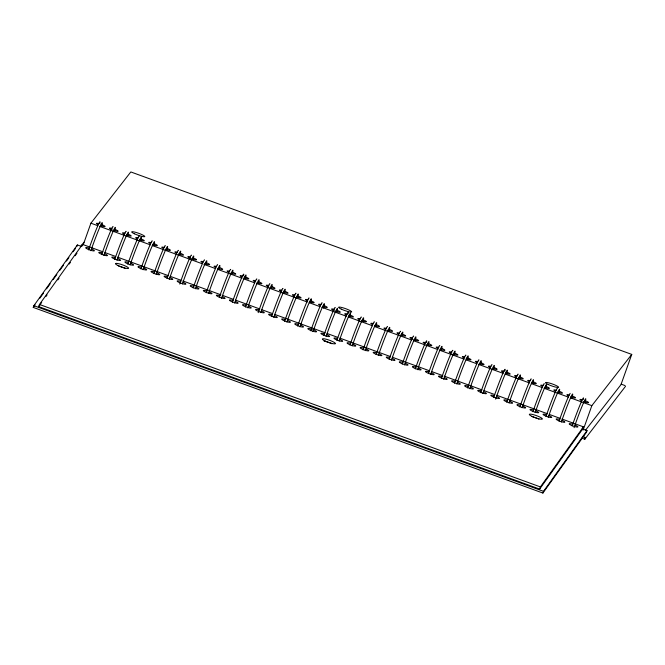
<?xml version="1.0" encoding="UTF-8"?>
<svg xmlns="http://www.w3.org/2000/svg" width="665" height="665" viewBox="0 0 665 665"><rect width="100%" height="100%" fill="white"/><g stroke="black" fill="none" stroke-linecap="round" stroke-linejoin="round"><path stroke-width="1" d="M625.516 386.315L584.801 439.241L581.875 438.177M582.606 436.489L585.416 437.512L584.801 439.241M582.158 428.825L587.029 430.596L586.414 432.325L542.898 493.056L33.25 307.421L33.865 305.692L77.381 244.961L81.28 246.382M562 419.05L583.438 426.855L582.673 429.016L539.631 489.083L38.695 306.615L39.459 304.462L82.502 244.396L102.967 251.844M76.774 246.682L77.381 244.961M81.737 246.549L82.502 244.396M539.631 489.083L540.396 486.921L583.438 426.855M542.898 493.056L543.505 491.335L587.029 430.596M83.258 244.678L90.906 223.191L130.814 171.944L631.75 354.403L620.969 384.678L585.499 430.23M583.147 430.072L591.842 405.658L631.75 354.403M33.25 307.421L35.062 304.886M39.9 298.144L43.524 293.082M46.55 288.859L50.174 283.797M53.2 279.583L56.824 274.52M59.85 270.306L63.474 265.244M66.5 261.029L68.911 257.654M73.142 251.744L75.561 248.369M38.695 306.615L41.687 302.442M45.868 296.607L47.065 294.936M57.83 279.915L59.019 278.253M69.185 264.063L70.382 262.401M75.162 255.726L76.957 253.224M80.831 246.316L83.981 242.268M621.16 384.154L625.058 385.575M90.906 223.191L97.73 225.676M99.675 226.391L150.357 244.845M152.302 245.56L202.01 263.664M203.956 264.371L215.651 268.635M217.605 269.342L241.969 278.219M243.914 278.926L254.637 282.833M256.582 283.539L307.263 302.001M309.208 302.708L319.932 306.615M321.885 307.321L346.249 316.199M348.194 316.914L372.558 325.784M374.511 326.498L411.544 339.981M413.489 340.696L437.853 349.566M439.806 350.28L464.17 359.158M466.115 359.865L476.838 363.772M478.792 364.478L503.156 373.356M505.101 374.062L529.465 382.94M531.418 383.647L542.133 387.554M544.086 388.26L568.45 397.138M570.395 397.845L591.842 405.658M104.92 252.559L115.644 256.466M117.589 257.172L168.27 275.634M170.215 276.341L180.938 280.248M182.883 280.954L220.896 294.803M222.841 295.509L233.565 299.416M235.51 300.123L259.882 309.001M261.827 309.707L272.55 313.614M274.495 314.329L325.177 332.783M327.122 333.498L337.845 337.396M339.79 338.111L390.471 356.573M392.425 357.28L429.457 370.771M431.402 371.477L442.125 375.384M444.07 376.091L482.083 389.939M484.029 390.646L494.752 394.553M496.697 395.259L547.378 413.721M549.332 414.436L560.046 418.335M39.459 304.462L540.396 486.921M33.865 305.692L543.505 491.335M324.03 341.062A6.966 1.189 19.5 0 1 332.026 343.78M532.399 416.764A6.966 1.189 19.5 0 1 538.941 419.141M118.586 266.033A6.966 1.189 19.5 0 1 125.12 268.411M366.033 348.959A4.638 0.79 19.5 0 1 367.737 350.879A4.638 0.79 19.5 0 1 360.605 348.277A4.638 0.79 19.5 0 1 363.78 348.136M431.377 372.757A4.638 0.79 19.5 0 1 433.081 374.678A4.638 0.79 19.5 0 1 425.941 372.076A4.638 0.79 19.5 0 1 429.116 371.935M575.117 425.118A4.638 0.79 19.5 0 1 576.821 427.038A4.638 0.79 19.5 0 1 569.689 424.436A4.638 0.79 19.5 0 1 572.864 424.295M418.31 368.003A4.638 0.79 19.5 0 1 420.014 369.915A4.638 0.79 19.5 0 1 412.874 367.313A4.638 0.79 19.5 0 1 416.049 367.18M300.696 325.16A4.638 0.79 19.5 0 1 302.4 327.072A4.638 0.79 19.5 0 1 295.26 324.478A4.638 0.79 19.5 0 1 298.444 324.337M287.629 320.397A4.638 0.79 19.5 0 1 289.333 322.317A4.638 0.79 19.5 0 1 282.193 319.715A4.638 0.79 19.5 0 1 285.376 319.574M170.016 277.563A4.638 0.79 19.5 0 1 171.72 279.475A4.638 0.79 19.5 0 1 164.588 276.881A4.638 0.79 19.5 0 1 167.763 276.74M496.713 396.556A4.638 0.79 19.5 0 1 498.418 398.476A4.638 0.79 19.5 0 1 491.277 395.875A4.638 0.79 19.5 0 1 494.461 395.742M562.05 420.355A4.638 0.79 19.5 0 1 563.754 422.275A4.638 0.79 19.5 0 1 556.622 419.673A4.638 0.79 19.5 0 1 559.797 419.54M457.512 382.275A4.638 0.79 19.5 0 1 459.216 384.195A4.638 0.79 19.5 0 1 452.075 381.594A4.638 0.79 19.5 0 1 455.251 381.461M392.167 358.477A4.638 0.79 19.5 0 1 393.871 360.397A4.638 0.79 19.5 0 1 386.739 357.795A4.638 0.79 19.5 0 1 389.914 357.662M130.814 263.282A4.638 0.79 19.5 0 1 132.518 265.194A4.638 0.79 19.5 0 1 125.386 262.6A4.638 0.79 19.5 0 1 128.561 262.459M209.217 291.844A4.638 0.79 19.5 0 1 210.921 293.755A4.638 0.79 19.5 0 1 203.789 291.154A4.638 0.79 19.5 0 1 206.965 291.021M326.831 334.678A4.638 0.79 19.5 0 1 328.535 336.598A4.638 0.79 19.5 0 1 321.403 333.996A4.638 0.79 19.5 0 1 324.578 333.855M248.427 306.116A4.638 0.79 19.5 0 1 250.131 308.036A4.638 0.79 19.5 0 1 242.991 305.435A4.638 0.79 19.5 0 1 246.166 305.301M379.1 353.722A4.638 0.79 19.5 0 1 380.804 355.634A4.638 0.79 19.5 0 1 373.672 353.04A4.638 0.79 19.5 0 1 376.847 352.899M548.982 415.6A4.638 0.79 19.5 0 1 550.687 417.512A4.638 0.79 19.5 0 1 543.554 414.918A4.638 0.79 19.5 0 1 546.73 414.777M535.915 410.837A4.638 0.79 19.5 0 1 537.619 412.757A4.638 0.79 19.5 0 1 530.487 410.155A4.638 0.79 19.5 0 1 533.663 410.014M117.747 258.519A4.638 0.79 19.5 0 1 119.451 260.439A4.638 0.79 19.5 0 1 112.31 257.837A4.638 0.79 19.5 0 1 115.494 257.696M91.612 249.001A4.638 0.79 19.5 0 1 93.316 250.913A4.638 0.79 19.5 0 1 86.176 248.319A4.638 0.79 19.5 0 1 89.359 248.178M352.965 344.196A4.638 0.79 19.5 0 1 354.669 346.116A4.638 0.79 19.5 0 1 347.537 343.514A4.638 0.79 19.5 0 1 350.713 343.381M470.579 387.038A4.638 0.79 19.5 0 1 472.283 388.959A4.638 0.79 19.5 0 1 465.143 386.357A4.638 0.79 19.5 0 1 468.326 386.215M509.781 401.319A4.638 0.79 19.5 0 1 511.485 403.239A4.638 0.79 19.5 0 1 504.353 400.638A4.638 0.79 19.5 0 1 507.528 400.496M312.65 329.483A4.638 0.79 19.5 0 1 315.917 331.877A4.638 0.79 19.5 0 1 308.527 329.366A4.638 0.79 19.5 0 1 311.511 329.1M339.898 339.441A4.638 0.79 19.5 0 1 341.602 341.353A4.638 0.79 19.5 0 1 334.47 338.759A4.638 0.79 19.5 0 1 337.645 338.618M522.848 406.082A4.638 0.79 19.5 0 1 524.552 407.994A4.638 0.79 19.5 0 1 517.42 405.392A4.638 0.79 19.5 0 1 520.595 405.259M405.234 363.24A4.638 0.79 19.5 0 1 406.947 365.16A4.638 0.79 19.5 0 1 399.806 362.558A4.638 0.79 19.5 0 1 402.982 362.417M235.36 301.361A4.638 0.79 19.5 0 1 237.064 303.273A4.638 0.79 19.5 0 1 229.924 300.68A4.638 0.79 19.5 0 1 233.099 300.538M222.285 296.598A4.638 0.79 19.5 0 1 223.997 298.519A4.638 0.79 19.5 0 1 216.857 295.917A4.638 0.79 19.5 0 1 220.032 295.775M483.646 391.801A4.638 0.79 19.5 0 1 485.35 393.713A4.638 0.79 19.5 0 1 478.21 391.12A4.638 0.79 19.5 0 1 481.394 390.978M444.444 377.521A4.638 0.79 19.5 0 1 446.149 379.432A4.638 0.79 19.5 0 1 439.008 376.839A4.638 0.79 19.5 0 1 442.183 376.698M274.562 315.642A4.638 0.79 19.5 0 1 276.266 317.554A4.638 0.79 19.5 0 1 269.125 314.961A4.638 0.79 19.5 0 1 272.309 314.819M261.495 310.879A4.638 0.79 19.5 0 1 263.199 312.799A4.638 0.79 19.5 0 1 256.058 310.198A4.638 0.79 19.5 0 1 259.234 310.056M196.15 287.081A4.638 0.79 19.5 0 1 197.854 288.992A4.638 0.79 19.5 0 1 190.722 286.399A4.638 0.79 19.5 0 1 193.897 286.258M183.083 282.317A4.638 0.79 19.5 0 1 184.787 284.238A4.638 0.79 19.5 0 1 177.655 281.636A4.638 0.79 19.5 0 1 180.83 281.495M156.948 272.8A4.638 0.79 19.5 0 1 158.652 274.72A4.638 0.79 19.5 0 1 151.52 272.118A4.638 0.79 19.5 0 1 154.696 271.977M143.881 268.037A4.638 0.79 19.5 0 1 145.585 269.957A4.638 0.79 19.5 0 1 138.453 267.355A4.638 0.79 19.5 0 1 141.628 267.222M104.679 253.764A4.638 0.79 19.5 0 1 106.383 255.676A4.638 0.79 19.5 0 1 99.243 253.074A4.638 0.79 19.5 0 1 102.427 252.941M584.768 437.312A0.914 0.906 37.9 0 1 585.167 438.135M533.521 381.885A4.638 0.69 19.6 0 1 536.223 383.672A4.638 0.69 19.6 0 1 531.518 382.591M529.407 381.718A4.638 0.69 19.6 0 1 530.171 380.737M507.387 372.358A4.638 0.69 19.6 0 1 510.088 374.146A4.638 0.69 19.6 0 1 505.383 373.073M503.264 372.201A4.638 0.69 19.6 0 1 504.037 371.211M401.726 333.855A4.638 0.69 19.6 0 1 405.642 336.008A4.638 0.69 19.6 0 1 400.845 334.994M398.726 334.121A4.638 0.69 19.6 0 1 399.49 333.132M349.457 314.811A4.638 0.69 19.6 0 1 353.373 316.972A4.638 0.69 19.6 0 1 348.576 315.95M346.457 315.085A4.638 0.69 19.6 0 1 347.221 314.096M415.908 339.042A4.638 0.69 19.6 0 1 418.618 340.829A4.638 0.69 19.6 0 1 413.913 339.749M412.799 339.325A4.638 0.69 19.6 0 1 409.981 337.679A4.638 0.69 19.6 0 1 412.558 337.895M559.656 391.402A4.638 0.69 19.6 0 1 562.366 393.19A4.638 0.69 19.6 0 1 557.661 392.109M555.541 391.244A4.638 0.69 19.6 0 1 556.306 390.255M545.475 386.215A4.638 0.69 19.6 0 1 549.39 388.368A4.638 0.69 19.6 0 1 544.593 387.354M542.474 386.481A4.638 0.69 19.6 0 1 543.239 385.492M481.252 362.841A4.638 0.69 19.6 0 1 483.954 364.628A4.638 0.69 19.6 0 1 479.249 363.547M477.129 362.683A4.638 0.69 19.6 0 1 477.902 361.694M259.101 281.918A4.638 0.69 19.6 0 1 261.802 283.706A4.638 0.69 19.6 0 1 257.097 282.633M254.978 281.76A4.638 0.69 19.6 0 1 255.751 280.771M337.504 310.48A4.638 0.69 19.6 0 1 340.206 312.267A4.638 0.69 19.6 0 1 335.501 311.195M334.395 310.763A4.638 0.69 19.6 0 1 331.569 309.125A4.638 0.69 19.6 0 1 334.154 309.333M323.323 305.293A4.638 0.69 19.6 0 1 327.238 307.446A4.638 0.69 19.6 0 1 322.434 306.432M320.314 305.559A4.638 0.69 19.6 0 1 321.087 304.578M494.319 367.604A4.638 0.69 19.6 0 1 497.021 369.391A4.638 0.69 19.6 0 1 492.316 368.31M490.196 367.437A4.638 0.69 19.6 0 1 490.97 366.457M311.37 300.962A4.638 0.69 19.6 0 1 314.071 302.75A4.638 0.69 19.6 0 1 309.366 301.669M307.247 300.804A4.638 0.69 19.6 0 1 308.02 299.815M362.525 319.574A4.638 0.69 19.6 0 1 366.44 321.727A4.638 0.69 19.6 0 1 361.644 320.713M359.524 319.84A4.638 0.69 19.6 0 1 360.289 318.851M376.706 324.761A4.638 0.69 19.6 0 1 379.416 326.548A4.638 0.69 19.6 0 1 374.711 325.468M372.591 324.603A4.638 0.69 19.6 0 1 373.356 323.614M389.773 329.524A4.638 0.69 19.6 0 1 392.483 331.311A4.638 0.69 19.6 0 1 387.778 330.231M385.658 329.358A4.638 0.69 19.6 0 1 386.423 328.377M467.071 357.654A4.638 0.69 19.6 0 1 470.978 359.807A4.638 0.69 19.6 0 1 466.182 358.792M464.062 357.92A4.638 0.69 19.6 0 1 464.835 356.939M455.118 353.323A4.638 0.69 19.6 0 1 457.819 355.11A4.638 0.69 19.6 0 1 453.114 354.029M450.995 353.165A4.638 0.69 19.6 0 1 451.768 352.176M205.709 262.451A4.638 0.69 19.6 0 1 209.625 264.612A4.638 0.69 19.6 0 1 204.828 263.589M202.709 262.725A4.638 0.69 19.6 0 1 203.473 261.736M520.454 377.122A4.638 0.69 19.6 0 1 523.156 378.909A4.638 0.69 19.6 0 1 518.451 377.828M516.339 376.964A4.638 0.69 19.6 0 1 517.104 375.974M572.723 396.165A4.638 0.69 19.6 0 1 575.433 397.944A4.638 0.69 19.6 0 1 570.728 396.872M568.608 395.999A4.638 0.69 19.6 0 1 569.373 395.018M427.869 343.373A4.638 0.69 19.6 0 1 431.776 345.526A4.638 0.69 19.6 0 1 426.98 344.512M424.86 343.639A4.638 0.69 19.6 0 1 425.625 342.658M442.042 348.56A4.638 0.69 19.6 0 1 444.752 350.347A4.638 0.69 19.6 0 1 440.047 349.275M437.927 348.402A4.638 0.69 19.6 0 1 438.701 347.413M584.676 400.488A4.638 0.69 19.6 0 1 588.592 402.649A4.638 0.69 19.6 0 1 583.795 401.627M581.676 400.762A4.638 0.69 19.6 0 1 582.44 399.773M244.919 276.731A4.638 0.69 19.6 0 1 248.826 278.884A4.638 0.69 19.6 0 1 244.03 277.87M241.91 277.006A4.638 0.69 19.6 0 1 242.675 276.017M298.302 296.199A4.638 0.69 19.6 0 1 301.004 297.987A4.638 0.69 19.6 0 1 296.299 296.914M294.179 296.041A4.638 0.69 19.6 0 1 294.952 295.052M232.958 272.401A4.638 0.69 19.6 0 1 235.668 274.188A4.638 0.69 19.6 0 1 230.963 273.107M228.843 272.243A4.638 0.69 19.6 0 1 229.608 271.254M219.891 267.646A4.638 0.69 19.6 0 1 222.6 269.433A4.638 0.69 19.6 0 1 217.896 268.352M215.776 267.48A4.638 0.69 19.6 0 1 216.541 266.499M180.689 253.365A4.638 0.69 19.6 0 1 183.399 255.152A4.638 0.69 19.6 0 1 178.694 254.072M176.574 253.199A4.638 0.69 19.6 0 1 177.339 252.218M193.756 258.12A4.638 0.69 19.6 0 1 196.466 259.907A4.638 0.69 19.6 0 1 191.761 258.835M190.647 258.402A4.638 0.69 19.6 0 1 187.829 256.765A4.638 0.69 19.6 0 1 190.406 256.973M284.121 291.012A4.638 0.69 19.6 0 1 288.036 293.165A4.638 0.69 19.6 0 1 283.232 292.151M281.112 291.278A4.638 0.69 19.6 0 1 281.885 290.297M115.353 229.566A4.638 0.69 19.6 0 1 118.054 231.353A4.638 0.69 19.6 0 1 113.349 230.273M112.235 229.841A4.638 0.69 19.6 0 1 109.417 228.203A4.638 0.69 19.6 0 1 112.003 228.419M101.171 224.371A4.638 0.69 19.6 0 1 105.087 226.532A4.638 0.69 19.6 0 1 100.282 225.51M98.162 224.645A4.638 0.69 19.6 0 1 98.935 223.656M128.42 234.321A4.638 0.69 19.6 0 1 131.121 236.108A4.638 0.69 19.6 0 1 126.417 235.028M124.297 234.163A4.638 0.69 19.6 0 1 125.07 233.174M154.554 243.839A4.638 0.69 19.6 0 1 157.256 245.626A4.638 0.69 19.6 0 1 152.551 244.554M150.44 243.681A4.638 0.69 19.6 0 1 151.204 242.692M140.373 238.652A4.638 0.69 19.6 0 1 144.288 240.805A4.638 0.69 19.6 0 1 139.484 239.791M137.372 238.918A4.638 0.69 19.6 0 1 138.137 237.937M272.168 286.682A4.638 0.69 19.6 0 1 274.869 288.469A4.638 0.69 19.6 0 1 270.165 287.388M268.045 286.524A4.638 0.69 19.6 0 1 268.818 285.534M167.622 248.602A4.638 0.69 19.6 0 1 170.323 250.389A4.638 0.69 19.6 0 1 165.627 249.309M163.507 248.444A4.638 0.69 19.6 0 1 164.272 247.455M339.158 341.145A22.959 1.106 -70 0 1 348.136 317.538A22.959 1.106 -70 0 1 349.881 316.457M336.889 340.322A22.959 1.106 -70 0 1 345.359 317.92A22.959 1.106 -70 0 1 348.069 313.897M326.091 336.382A22.959 1.106 -70 0 1 335.069 312.774A22.959 1.106 -70 0 1 336.814 311.694M323.822 335.559A22.959 1.106 -70 0 1 335.235 307.679M352.226 345.9A22.959 1.106 -70 0 1 361.203 322.292A22.959 1.106 -70 0 1 362.949 321.22M349.956 345.077A22.959 1.106 -70 0 1 361.369 317.197M535.175 412.541A22.959 1.106 -70 0 1 544.153 388.934A22.959 1.106 -70 0 1 545.899 387.853M532.906 411.718A22.959 1.106 -70 0 1 544.319 383.838M313.016 331.627A22.959 1.106 -70 0 1 322.251 307.463A22.959 1.106 -70 0 1 323.439 308.011M310.755 330.796A22.959 1.106 -70 0 1 322.168 302.916M443.696 379.225A22.959 1.106 -70 0 1 452.682 355.617A22.959 1.106 -70 0 1 454.428 354.536M441.435 378.402A22.959 1.106 -70 0 1 452.84 350.513M574.07 427.711A22.959 1.106 -70 0 1 583.23 403.505A22.959 1.106 -70 0 1 585.1 402.134M572.116 425.999A22.959 1.106 -70 0 1 580.578 403.597A22.959 1.106 -70 0 1 583.288 399.574M195.41 288.785A22.959 1.106 -70 0 1 204.396 265.177A22.959 1.106 -70 0 1 206.133 264.096M193.149 287.962A22.959 1.106 -70 0 1 204.554 260.073M103.931 255.468A22.959 1.106 -70 0 1 112.917 231.852A22.959 1.106 -70 0 1 114.663 230.78M101.67 254.637A22.959 1.106 -70 0 1 113.083 226.757M116.998 260.223A22.959 1.106 -70 0 1 125.984 236.615A22.959 1.106 -70 0 1 127.73 235.535M114.737 259.4A22.959 1.106 -70 0 1 126.15 231.52M299.948 326.864A22.959 1.106 -70 0 1 308.934 303.257A22.959 1.106 -70 0 1 310.68 302.176M297.687 326.041A22.959 1.106 -70 0 1 309.1 298.153M417.562 369.707A22.959 1.106 -70 0 1 426.548 346.091A22.959 1.106 -70 0 1 428.293 345.019M415.301 368.875A22.959 1.106 -70 0 1 423.763 346.482A22.959 1.106 -70 0 1 426.473 342.45M130.066 264.986A22.959 1.106 -70 0 1 139.052 241.378A22.959 1.106 -70 0 1 140.797 240.298M127.805 264.163A22.959 1.106 -70 0 1 139.218 236.275M469.831 388.742A22.959 1.106 -70 0 1 478.817 365.135A22.959 1.106 -70 0 1 480.562 364.054M467.57 387.919A22.959 1.106 -70 0 1 478.983 360.031M169.276 279.267A22.959 1.106 -70 0 1 178.253 255.651A22.959 1.106 -70 0 1 179.999 254.579M167.006 278.435A22.959 1.106 -70 0 1 178.419 250.555M182.343 284.022A22.959 1.106 -70 0 1 191.329 260.414A22.959 1.106 -70 0 1 193.066 259.333M179.766 284.088A22.959 1.106 -70 0 1 191.487 255.318M286.881 322.101A22.959 1.106 -70 0 1 295.867 298.494A22.959 1.106 -70 0 1 297.612 297.413M284.62 321.278A22.959 1.106 -70 0 1 296.033 293.398M378.36 355.426A22.959 1.106 -70 0 1 387.346 331.81A22.959 1.106 -70 0 1 389.083 330.738M376.099 354.603A22.959 1.106 -70 0 1 387.504 326.715M522.108 407.786A22.959 1.106 -70 0 1 531.086 384.171A22.959 1.106 -70 0 1 532.831 383.098M519.839 406.955A22.959 1.106 -70 0 1 531.252 379.075M90.864 250.705A22.959 1.106 -70 0 1 99.85 227.097A22.959 1.106 -70 0 1 101.595 226.017M88.603 249.882A22.959 1.106 -70 0 1 97.065 227.48A22.959 1.106 -70 0 1 99.783 223.457M509.033 403.023A22.959 1.106 -70 0 1 518.018 379.416A22.959 1.106 -70 0 1 519.764 378.335M506.772 402.2A22.959 1.106 -70 0 1 518.185 374.312M273.814 317.346A22.959 1.106 -70 0 1 282.8 293.731A22.959 1.106 -70 0 1 284.545 292.658M271.553 316.523A22.959 1.106 -70 0 1 282.966 288.635M143.141 269.741A22.959 1.106 -70 0 1 152.119 246.133A22.959 1.106 -70 0 1 153.864 245.061M140.872 268.918A22.959 1.106 -70 0 1 152.285 241.038M260.747 312.583A22.959 1.106 -70 0 1 269.732 288.976A22.959 1.106 -70 0 1 271.478 287.895M258.178 312.65A22.959 1.106 -70 0 1 269.89 283.872M456.764 383.979A22.959 1.106 -70 0 1 465.749 360.372A22.959 1.106 -70 0 1 467.495 359.3M454.503 383.156A22.959 1.106 -70 0 1 465.916 355.276M208.478 293.548A22.959 1.106 -70 0 1 217.463 269.932A22.959 1.106 -70 0 1 219.209 268.86M206.217 292.716A22.959 1.106 -70 0 1 217.621 264.836M247.679 307.82A22.959 1.106 -70 0 1 256.665 284.213A22.959 1.106 -70 0 1 258.411 283.14M245.418 306.997A22.959 1.106 -70 0 1 256.823 279.117M365.293 350.663A22.959 1.106 -70 0 1 374.279 327.055A22.959 1.106 -70 0 1 376.016 325.975M363.024 349.84A22.959 1.106 -70 0 1 374.437 321.951M391.427 360.181A22.959 1.106 -70 0 1 400.413 336.573A22.959 1.106 -70 0 1 402.159 335.493M389.166 359.358A22.959 1.106 -70 0 1 400.571 331.478M404.495 364.944A22.959 1.106 -70 0 1 413.48 341.336A22.959 1.106 -70 0 1 415.226 340.256M402.234 364.121A22.959 1.106 -70 0 1 413.638 336.232M482.898 393.505A22.959 1.106 -70 0 1 491.884 369.89A22.959 1.106 -70 0 1 493.63 368.817M480.637 392.683A22.959 1.106 -70 0 1 492.05 364.794M234.612 303.065A22.959 1.106 -70 0 1 243.598 279.458A22.959 1.106 -70 0 1 245.343 278.377M232.351 302.243A22.959 1.106 -70 0 1 240.813 279.84A22.959 1.106 -70 0 1 243.523 275.817M495.658 399.158A22.959 1.106 -70 0 1 504.826 374.944A22.959 1.106 -70 0 1 506.697 373.572M493.704 397.437A22.959 1.106 -70 0 1 502.166 375.043A22.959 1.106 -70 0 1 504.885 371.012M156.208 274.504A22.959 1.106 -70 0 1 165.186 250.896A22.959 1.106 -70 0 1 166.932 249.816M153.939 273.681A22.959 1.106 -70 0 1 165.352 245.792M221.545 298.302A22.959 1.106 -70 0 1 230.531 274.695A22.959 1.106 -70 0 1 232.276 273.614M219.284 297.479A22.959 1.106 -70 0 1 230.689 269.599M430.629 374.462A22.959 1.106 -70 0 1 439.615 350.854A22.959 1.106 -70 0 1 441.361 349.773M428.368 373.639A22.959 1.106 -70 0 1 439.773 345.758M561.31 422.059A22.959 1.106 -70 0 1 570.537 397.894A22.959 1.106 -70 0 1 571.725 398.451M559.041 421.236A22.959 1.106 -70 0 1 570.146 393.356M548.243 417.304A22.959 1.106 -70 0 1 557.22 393.697A22.959 1.106 -70 0 1 558.966 392.616M545.973 416.481A22.959 1.106 -70 0 1 557.386 388.593M325.019 340.979A6.966 1.189 19.5 0 0 335.443 343.68A6.966 1.189 19.5 0 0 326.257 339.241A6.966 1.189 19.5 0 0 325.019 340.979M531.925 416.34A6.966 1.189 19.5 0 0 542.349 419.041A6.966 1.189 19.5 0 0 533.164 414.611A6.966 1.189 19.5 0 0 531.925 416.34M118.112 265.609A6.966 1.189 19.5 0 0 128.536 268.311A6.966 1.189 19.5 0 0 119.351 263.872A6.966 1.189 19.5 0 0 118.112 265.609M341.303 309.134A6.966 1.031 19.6 0 0 351.677 311.968A6.966 1.031 19.6 0 0 342.45 307.654A6.966 1.031 19.6 0 0 341.303 309.134M548.209 384.503A6.966 1.031 19.6 0 0 558.583 387.329A6.966 1.031 19.6 0 0 549.356 383.023A6.966 1.031 19.6 0 0 548.209 384.503M134.388 233.772A6.966 1.031 19.6 0 0 144.77 236.599A6.966 1.031 19.6 0 0 135.544 232.293A6.966 1.031 19.6 0 0 134.388 233.772"/></g></svg>
